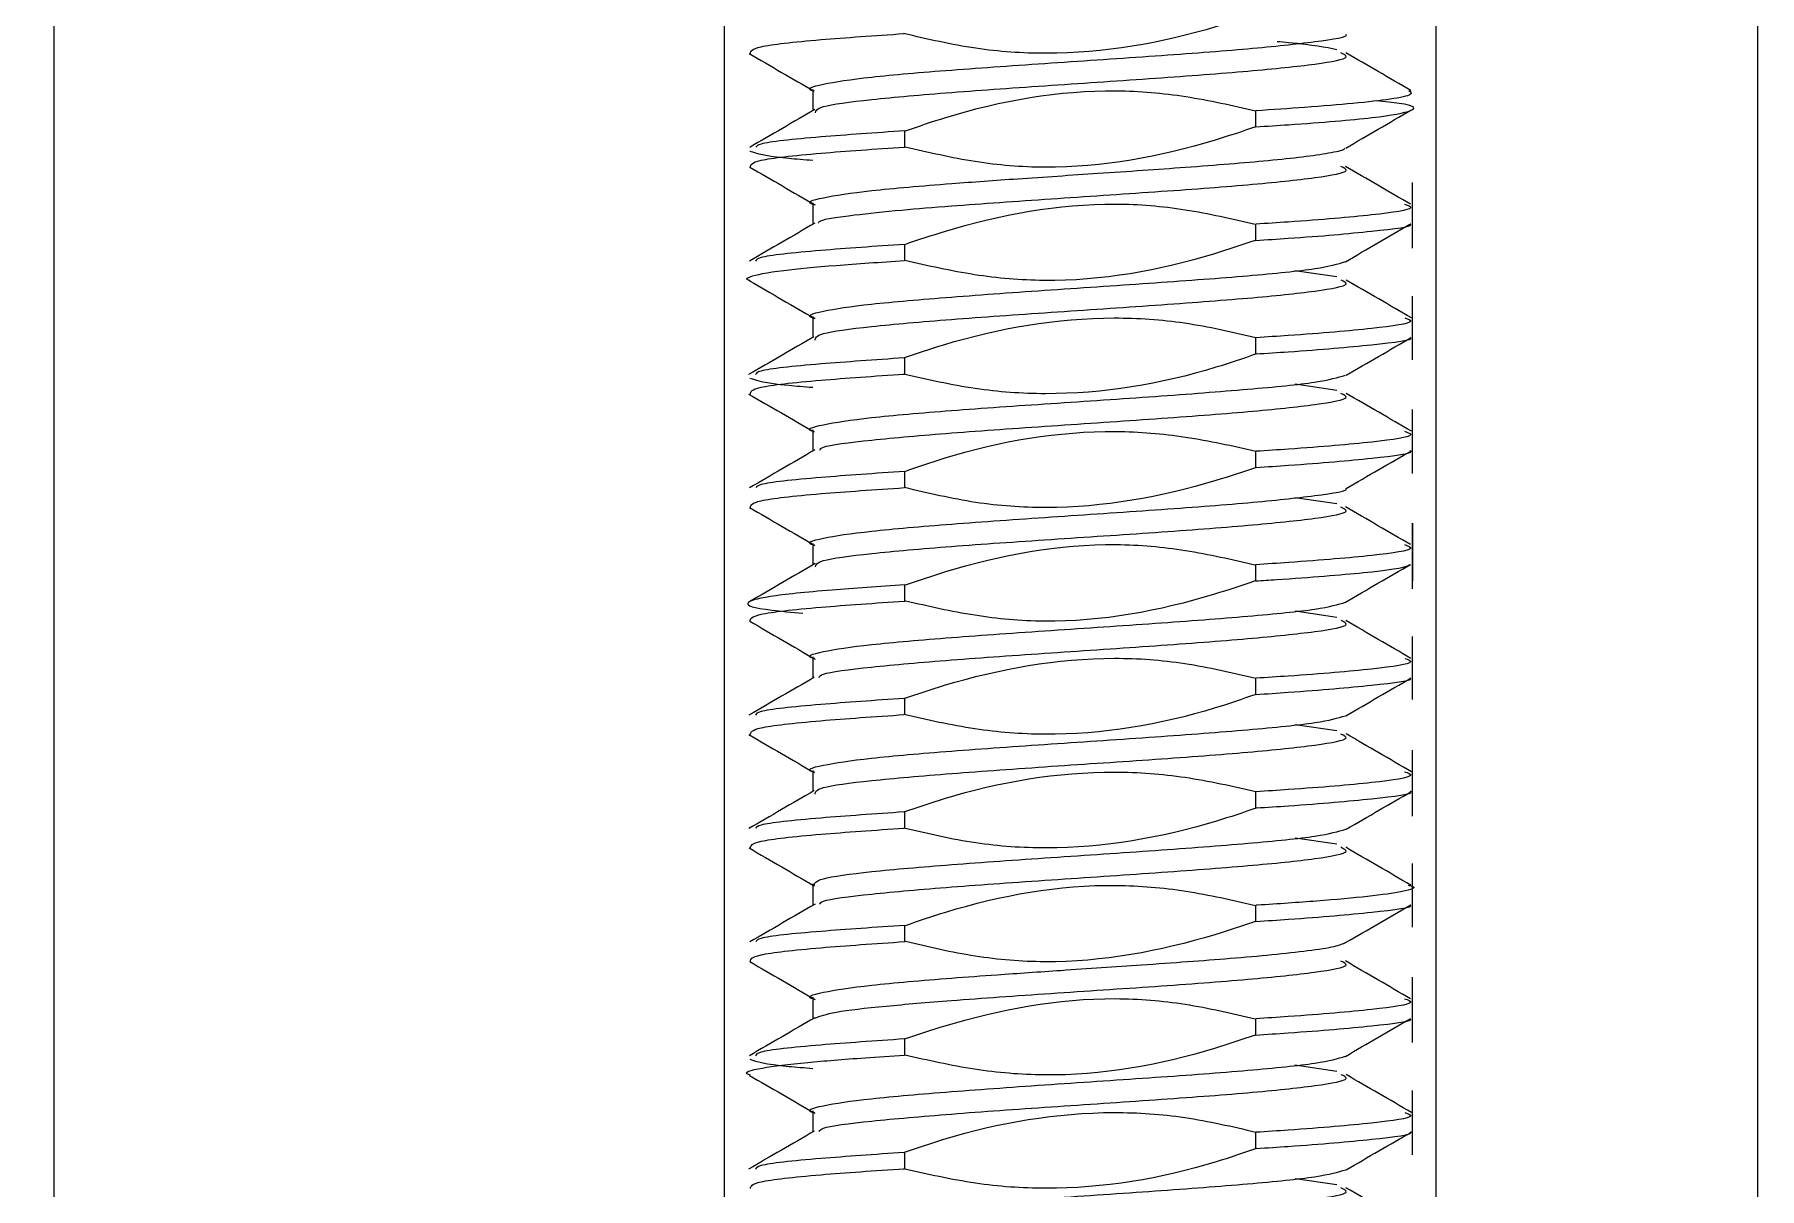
# Model space of a CAD drawing. Header units: millimetres. Extents: x 2 to 1187, y 2 to 839.
# Drawn here: x 188.447 to 190.346, y 438.604 to 439.875 of the extents above; entities that cross this region are included whole.
import ezdxf

# ---------------------------------------------------------------- set-up
doc = ezdxf.new("R2010")
doc.units = ezdxf.units.MM

msp = doc.modelspace()

# ---------------------------------------------------------------- linework, layer by layer
at = {"color": 7, "linetype": 'Continuous', "lineweight": 25}
for p, q in [((188.4678, 440.6266), (188.4678, 435.3766)), ((189.206, 440.6203), (189.206, 435.3766)), ((189.9898, 435.3766), (189.9898, 440.6203)), ((190.3436, 440.6266), (190.3436, 435.3766)), ((189.3035, 439.8147), (189.3035, 439.7911)), ((189.7914, 439.7734), (189.7914, 439.7911)), ((189.4044, 439.769), (189.4044, 439.7511)), ((189.9638, 439.6397), (189.9638, 439.7121)), ((189.3035, 439.6897), (189.3035, 439.666)), ((189.7914, 439.6483), (189.7914, 439.6662)), ((189.4044, 439.644), (189.4044, 439.6262)), ((189.8806, 439.6082), (189.8343, 439.615)), ((189.9638, 439.5168), (189.9638, 439.5871)), ((189.3035, 439.5647), (189.3035, 439.5414)), ((189.7914, 439.5233), (189.7914, 439.5412)), ((189.4044, 439.519), (189.4044, 439.5012)), ((189.8805, 439.4832), (189.8344, 439.49)), ((189.9638, 439.3917), (189.9638, 439.4621)), ((189.3035, 439.4397), (189.3035, 439.4163)), ((189.7914, 439.3983), (189.7914, 439.4161)), ((189.4044, 439.394), (189.4044, 439.3761)), ((189.8805, 439.3581), (189.8341, 439.3649)), ((189.9638, 439.2733), (189.9638, 439.3371)), ((189.9638, 439.3371), (189.9638, 439.2733)), ((189.9638, 439.2647), (189.9638, 439.3371)), ((189.3035, 439.3147), (189.3035, 439.2909)), ((189.7914, 439.2734), (189.7914, 439.2912)), ((189.4044, 439.269), (189.4044, 439.2511)), ((189.8806, 439.2332), (189.8345, 439.24)), ((189.9638, 439.1427), (189.9638, 439.2121)), ((189.3035, 439.1899), (189.3035, 439.1662)), ((189.7914, 439.1483), (189.7914, 439.1662)), ((189.4044, 439.144), (189.4044, 439.1262)), ((189.8805, 439.1082), (189.8345, 439.115)), ((189.9638, 439.0143), (189.9638, 439.0871)), ((189.3035, 439.0647), (189.3035, 439.0415)), ((189.7914, 439.0233), (189.7914, 439.0412)), ((189.4044, 439.019), (189.4044, 439.0011)), ((189.8805, 438.9833), (189.8345, 438.99)), ((189.9638, 438.8922), (189.9638, 438.9621)), ((189.3035, 438.9397), (189.3035, 438.916)), ((189.7914, 438.8984), (189.7914, 438.9161)), ((189.9615, 438.9165), (189.9619, 438.9167)), ((189.4044, 438.894), (189.4044, 438.8761)), ((189.9638, 438.7651), (189.9638, 438.8371)), ((189.3035, 438.8148), (189.3035, 438.791)), ((189.7914, 438.7733), (189.7914, 438.7912)), ((189.4044, 438.769), (189.4044, 438.7512)), ((189.8806, 438.7332), (189.8343, 438.74)), ((189.9638, 438.6414), (189.9638, 438.7121)), ((189.3035, 438.6897), (189.3035, 438.6665)), ((189.7914, 438.6483), (189.7914, 438.6662)), ((189.4044, 438.644), (189.4044, 438.6262)), ((189.8805, 438.6082), (189.8345, 438.615))]:
    msp.add_line(p, q, dxfattribs=at)
at = {"color": 7, "linetype": 'Continuous', "lineweight": 18}
msp.add_circle((179.0979, 455.6266), 42.7508, dxfattribs=at)
at = {"color": 7, "linetype": 'Continuous', "lineweight": 25}
msp.add_arc((179.0979, 455.6266), 56.25, 154.83497, 352.33774, dxfattribs=at)
for points, knots in [([(189.7926, 439.8984), (189.7777, 439.8934), (189.703, 439.868), (189.5977, 439.85), (189.4814, 439.858), (189.4299, 439.87), (189.4035, 439.8761)], [0, 0, 0, 0, 0.118954, 0.599022, 0.79519, 1, 1, 1, 1]), ([(189.2349, 439.8543), (189.2353, 439.8567), (189.2363, 439.8618), (189.3016, 439.8691), (189.3717, 439.8739), (189.4041, 439.8761)], [0, 0, 0, 0, 0.33721, 0.694369, 1, 1, 1, 1]), ([(189.3052, 439.8126), (189.3052, 439.8126), (189.2937, 439.8152), (189.3113, 439.8204), (189.3615, 439.8282), (189.453, 439.836), (189.5652, 439.8438), (189.6823, 439.8516), (189.788, 439.8595), (189.8593, 439.8673), (189.8939, 439.8725), (189.8906, 439.8751), (189.8906, 439.8751)], [0, 0, 0, 0, 0.0000349, 0.1249947, 0.2499546, 0.3749145, 0.4998744, 0.6248342, 0.7497941, 0.874754, 0.9997139, 1, 1, 1, 1]), ([(189.8805, 439.8583), (189.8678, 439.8609), (189.8534, 439.8638), (189.8189, 439.8668), (189.8146, 439.8672)], [0, 0, 0, 0, 0.874399, 1, 1, 1, 1]), ([(189.2333, 439.8543), (189.2453, 439.8473), (189.2692, 439.8334), (189.2932, 439.8195), (189.3052, 439.8126)], [0, 0, 0, 0, 0.500254, 1, 1, 1, 1]), ([(189.3065, 439.7888), (189.3068, 439.7911), (189.3077, 439.796), (189.3632, 439.8035), (189.4527, 439.8113), (189.5654, 439.8192), (189.6827, 439.827), (189.7876, 439.8348), (189.8617, 439.8426), (189.8972, 439.8493), (189.8881, 439.8534), (189.8848, 439.8549)], [0, 0, 0, 0, 0.10335, 0.221723, 0.340097, 0.45846, 0.576822, 0.695185, 0.813546, 0.931907, 1, 1, 1, 1]), ([(189.962, 439.8133), (189.9501, 439.8203), (189.9261, 439.8342), (189.9022, 439.8481), (189.8903, 439.855)], [0, 0, 0, 0, 0.5001656, 1, 1, 1, 1]), ([(189.4054, 439.769), (189.4202, 439.7741), (189.4949, 439.7996), (189.6001, 439.8183), (189.7151, 439.8084), (189.7655, 439.7969), (189.7909, 439.7911)], [0, 0, 0, 0, 0.1199953, 0.604701, 0.8003721, 1, 1, 1, 1]), ([(189.9597, 439.8133), (189.9616, 439.8119), (189.9658, 439.8087), (189.9428, 439.804), (189.902, 439.7993), (189.8503, 439.795), (189.8097, 439.7923), (189.7913, 439.7911)], [0, 0, 0, 0, 0.194868, 0.422979, 0.636227, 0.834597, 1, 1, 1, 1]), ([(189.3059, 439.7925), (189.294, 439.7856), (189.2701, 439.7717), (189.2462, 439.7578), (189.2342, 439.7508)], [0, 0, 0, 0, 0.499799, 1, 1, 1, 1]), ([(189.7913, 439.7734), (189.8035, 439.7742), (189.8551, 439.7775), (189.9277, 439.7836), (189.9691, 439.7914), (189.9664, 439.7976), (189.933, 439.8012), (189.9238, 439.8022)], [0, 0, 0, 0, 0.083712, 0.354673, 0.625632, 0.896591, 1, 1, 1, 1]), ([(189.8902, 439.75), (189.9022, 439.757), (189.9261, 439.7709), (189.95, 439.7848), (189.962, 439.7917)], [0, 0, 0, 0, 0.4997297, 1, 1, 1, 1]), ([(189.4047, 439.769), (189.3724, 439.7668), (189.3026, 439.7619), (189.2442, 439.7559), (189.2417, 439.7521), (189.2409, 439.7509)], [0, 0, 0, 0, 0.370085, 0.800578, 1, 1, 1, 1]), ([(189.7911, 439.7733), (189.7763, 439.7683), (189.7014, 439.7434), (189.5966, 439.7238), (189.4814, 439.7333), (189.4308, 439.7452), (189.4053, 439.7512)], [0, 0, 0, 0, 0.1198837, 0.6034921, 0.7994835, 1, 1, 1, 1]), ([(189.2342, 439.7467), (189.2421, 439.7441), (189.2524, 439.7408), (189.2942, 439.7374), (189.3036, 439.7366)], [0, 0, 0, 0, 0.774779, 1, 1, 1, 1]), ([(189.2346, 439.7291), (189.2351, 439.7316), (189.236, 439.7367), (189.3017, 439.7441), (189.3721, 439.7489), (189.4047, 439.7512)], [0, 0, 0, 0, 0.341021, 0.695427, 1, 1, 1, 1]), ([(189.3056, 439.6875), (189.3054, 439.6875), (189.2937, 439.6902), (189.3113, 439.6954), (189.3616, 439.7032), (189.4435, 439.7102), (189.5317, 439.7165), (189.6213, 439.7225), (189.7195, 439.7292), (189.7953, 439.7353), (189.8448, 439.7405), (189.873, 439.7447), (189.8884, 439.7479), (189.8891, 439.7497), (189.8893, 439.7501)], [0, 0, 0, 0, 0.001468, 0.125966, 0.250463, 0.374961, 0.459323, 0.555188, 0.662524, 0.781297, 0.84528, 0.912153, 0.981913, 1, 1, 1, 1]), ([(189.2342, 439.7291), (189.2462, 439.7222), (189.2701, 439.7083), (189.294, 439.6944), (189.306, 439.6874)], [0, 0, 0, 0, 0.50025, 1, 1, 1, 1]), ([(189.3098, 439.6672), (189.31, 439.6681), (189.3106, 439.6712), (189.3444, 439.676), (189.3959, 439.6815), (189.4682, 439.6874), (189.565, 439.6941), (189.6823, 439.7019), (189.7873, 439.7097), (189.8615, 439.7175), (189.897, 439.7242), (189.8882, 439.7283), (189.885, 439.7297)], [0, 0, 0, 0, 0.044061, 0.146509, 0.234071, 0.306698, 0.431379, 0.55607, 0.680761, 0.805453, 0.930145, 1, 1, 1, 1]), ([(189.9615, 439.6882), (189.9496, 439.6951), (189.9257, 439.709), (189.9018, 439.7229), (189.8898, 439.7299)], [0, 0, 0, 0, 0.500247, 1, 1, 1, 1]), ([(189.4048, 439.644), (189.4196, 439.649), (189.4944, 439.6739), (189.5993, 439.6935), (189.7144, 439.684), (189.7649, 439.6721), (189.7905, 439.6661)], [0, 0, 0, 0, 0.1199241, 0.6037105, 0.7996458, 1, 1, 1, 1]), ([(189.9551, 439.6883), (189.9587, 439.6869), (189.9693, 439.683), (189.9251, 439.6764), (189.855, 439.6704), (189.8033, 439.667), (189.7911, 439.6662)], [0, 0, 0, 0, 0.184317, 0.537759, 0.891202, 1, 1, 1, 1]), ([(189.3056, 439.6673), (189.2937, 439.6603), (189.2698, 439.6464), (189.2458, 439.6325), (189.2338, 439.6256)], [0, 0, 0, 0, 0.49973, 1, 1, 1, 1]), ([(189.791, 439.6483), (189.8033, 439.6491), (189.8551, 439.6524), (189.9226, 439.6585), (189.9659, 439.6637), (189.9614, 439.6664), (189.9613, 439.6664)], [0, 0, 0, 0, 0.132139, 0.56135, 0.990562, 1, 1, 1, 1]), ([(189.8898, 439.6248), (189.9018, 439.6318), (189.9255, 439.6455), (189.9492, 439.6593), (189.9609, 439.6661)], [0, 0, 0, 0, 0.504156, 1, 1, 1, 1]), ([(189.4045, 439.644), (189.3722, 439.6418), (189.3023, 439.6369), (189.2436, 439.6307), (189.2413, 439.6269), (189.2405, 439.6256)], [0, 0, 0, 0, 0.365616, 0.790142, 1, 1, 1, 1]), ([(189.7904, 439.6483), (189.7755, 439.6432), (189.7008, 439.6178), (189.5957, 439.599), (189.4807, 439.6089), (189.4304, 439.6204), (189.4049, 439.6262)], [0, 0, 0, 0, 0.120029, 0.60484, 0.800501, 1, 1, 1, 1]), ([(189.2347, 439.6039), (189.2343, 439.604), (189.2287, 439.6055), (189.234, 439.6093), (189.2618, 439.6149), (189.3247, 439.6208), (189.3783, 439.6244), (189.4046, 439.6262)], [0, 0, 0, 0, 0.0146, 0.198751, 0.514193, 0.761346, 1, 1, 1, 1]), ([(189.3061, 439.5623), (189.3058, 439.5624), (189.2938, 439.5651), (189.3111, 439.5704), (189.3614, 439.5782), (189.4528, 439.586), (189.5649, 439.5939), (189.6826, 439.6017), (189.7865, 439.6095), (189.8644, 439.6173), (189.8815, 439.6224), (189.8899, 439.625)], [0, 0, 0, 0, 0.003081, 0.127981, 0.252883, 0.377785, 0.5027, 0.627615, 0.752529, 0.877442, 1, 1, 1, 1]), ([(189.234, 439.6039), (189.2459, 439.5969), (189.2699, 439.5831), (189.2938, 439.5691), (189.3057, 439.5622)], [0, 0, 0, 0, 0.5001753, 1, 1, 1, 1]), ([(189.306, 439.5385), (189.3063, 439.5409), (189.307, 439.5459), (189.363, 439.5535), (189.4525, 439.5613), (189.5651, 439.5692), (189.6824, 439.577), (189.7874, 439.5848), (189.8614, 439.5926), (189.8968, 439.5992), (189.8882, 439.6032), (189.8852, 439.6046)], [0, 0, 0, 0, 0.1086174, 0.2269109, 0.3452044, 0.4634979, 0.5817914, 0.7000849, 0.8183784, 0.9366719, 1, 1, 1, 1]), ([(189.9625, 439.563), (189.9505, 439.57), (189.9265, 439.5839), (189.9026, 439.5978), (189.8906, 439.6047)], [0, 0, 0, 0, 0.5002591, 1, 1, 1, 1]), ([(189.4032, 439.5189), (189.4181, 439.5239), (189.4928, 439.5492), (189.598, 439.5673), (189.7141, 439.5594), (189.7654, 439.5475), (189.7914, 439.5414)], [0, 0, 0, 0, 0.119205, 0.600257, 0.79685, 1, 1, 1, 1]), ([(189.9554, 439.5631), (189.9588, 439.5618), (189.9691, 439.5579), (189.925, 439.5513), (189.855, 439.5453), (189.8035, 439.542), (189.7914, 439.5412)], [0, 0, 0, 0, 0.178476, 0.53492, 0.891364, 1, 1, 1, 1]), ([(189.3048, 439.5422), (189.2928, 439.5353), (189.2688, 439.5214), (189.2449, 439.5075), (189.2329, 439.5005)], [0, 0, 0, 0, 0.499787, 1, 1, 1, 1]), ([(189.7916, 439.5234), (189.8036, 439.5241), (189.8552, 439.5275), (189.9226, 439.5335), (189.9658, 439.5388), (189.9614, 439.5414), (189.9614, 439.5415)], [0, 0, 0, 0, 0.130471, 0.561155, 0.991839, 1, 1, 1, 1]), ([(189.8906, 439.4998), (189.9025, 439.5068), (189.9265, 439.5206), (189.9504, 439.5345), (189.9624, 439.5415)], [0, 0, 0, 0, 0.499837, 1, 1, 1, 1]), ([(189.404, 439.519), (189.3719, 439.5167), (189.3023, 439.5119), (189.2436, 439.5058), (189.2412, 439.5019), (189.2404, 439.5006)], [0, 0, 0, 0, 0.363418, 0.788118, 1, 1, 1, 1]), ([(189.792, 439.5234), (189.7772, 439.5183), (189.7025, 439.4926), (189.5971, 439.475), (189.481, 439.4834), (189.4295, 439.4951), (189.4032, 439.5011)], [0, 0, 0, 0, 0.119038, 0.599877, 0.795548, 1, 1, 1, 1]), ([(189.2348, 439.4792), (189.2352, 439.4817), (189.2361, 439.4868), (189.3014, 439.4941), (189.3716, 439.4989), (189.404, 439.5011)], [0, 0, 0, 0, 0.338503, 0.694913, 1, 1, 1, 1]), ([(189.3052, 439.4376), (189.3052, 439.4376), (189.2937, 439.4402), (189.3113, 439.4454), (189.3614, 439.4532), (189.4529, 439.461), (189.5649, 439.4688), (189.6826, 439.4766), (189.7864, 439.4845), (189.8644, 439.4922), (189.8815, 439.4974), (189.89, 439.5)], [0, 0, 0, 0, 0.000181, 0.12542, 0.250659, 0.375899, 0.501138, 0.626377, 0.751616, 0.876856, 1, 1, 1, 1]), ([(189.2342, 439.4967), (189.2421, 439.4941), (189.2524, 439.4907), (189.2941, 439.4873), (189.3034, 439.4866)], [0, 0, 0, 0, 0.776581, 1, 1, 1, 1]), ([(189.3111, 439.4174), (189.3117, 439.4185), (189.3138, 439.4222), (189.3642, 439.4285), (189.4524, 439.4363), (189.5655, 439.4442), (189.6826, 439.452), (189.7876, 439.4598), (189.8616, 439.4676), (189.8971, 439.4743), (189.8881, 439.4784), (189.8849, 439.4798)], [0, 0, 0, 0, 0.0523431, 0.1775894, 0.3028356, 0.4280819, 0.5533282, 0.6785745, 0.8038207, 0.929067, 1, 1, 1, 1]), ([(189.9625, 439.4383), (189.9505, 439.4452), (189.9266, 439.4591), (189.9026, 439.473), (189.8907, 439.4799)], [0, 0, 0, 0, 0.5001579, 1, 1, 1, 1]), ([(189.2329, 439.4792), (189.2449, 439.4723), (189.2689, 439.4584), (189.2929, 439.4445), (189.3049, 439.4375)], [0, 0, 0, 0, 0.500211, 1, 1, 1, 1]), ([(189.4047, 439.394), (189.4195, 439.3991), (189.4942, 439.4248), (189.5996, 439.4428), (189.7149, 439.4335), (189.7657, 439.4221), (189.7914, 439.4163)], [0, 0, 0, 0, 0.119663, 0.603197, 0.798999, 1, 1, 1, 1]), ([(189.9549, 439.4383), (189.9587, 439.4369), (189.9694, 439.4329), (189.9253, 439.4263), (189.8552, 439.4203), (189.8036, 439.4169), (189.7914, 439.4161)], [0, 0, 0, 0, 0.187493, 0.539635, 0.891778, 1, 1, 1, 1]), ([(189.3056, 439.4176), (189.2937, 439.4106), (189.2698, 439.3967), (189.2458, 439.3828), (189.2339, 439.3759)], [0, 0, 0, 0, 0.499828, 1, 1, 1, 1]), ([(189.7917, 439.3983), (189.8037, 439.3991), (189.8554, 439.4025), (189.9231, 439.4085), (189.9661, 439.4139), (189.9612, 439.4166), (189.9609, 439.4168)], [0, 0, 0, 0, 0.129028, 0.551591, 0.974154, 1, 1, 1, 1]), ([(189.8906, 439.3751), (189.9026, 439.3821), (189.9266, 439.396), (189.9506, 439.4099), (189.9626, 439.4168)], [0, 0, 0, 0, 0.499739, 1, 1, 1, 1]), ([(189.4045, 439.394), (189.3723, 439.3917), (189.3026, 439.3869), (189.2444, 439.3809), (189.2418, 439.3771), (189.241, 439.3759)], [0, 0, 0, 0, 0.370915, 0.803102, 1, 1, 1, 1]), ([(189.792, 439.3983), (189.7772, 439.3934), (189.7024, 439.3684), (189.5974, 439.3495), (189.4816, 439.3579), (189.4305, 439.37), (189.4045, 439.3761)], [0, 0, 0, 0, 0.11939, 0.600979, 0.797283, 1, 1, 1, 1]), ([(189.2348, 439.3543), (189.2353, 439.3567), (189.2363, 439.3618), (189.3017, 439.3691), (189.372, 439.3739), (189.4044, 439.3761)], [0, 0, 0, 0, 0.337372, 0.694057, 1, 1, 1, 1]), ([(189.3054, 439.3125), (189.3053, 439.3126), (189.2937, 439.3152), (189.3113, 439.3204), (189.3616, 439.3282), (189.4531, 439.336), (189.5653, 439.3438), (189.6825, 439.3516), (189.7881, 439.3595), (189.8594, 439.3673), (189.894, 439.3725), (189.8906, 439.3751), (189.8906, 439.3751)], [0, 0, 0, 0, 0.0007246, 0.1256037, 0.2504828, 0.3753619, 0.5002409, 0.62512, 0.7499991, 0.8748781, 0.9997572, 1, 1, 1, 1]), ([(189.2338, 439.3542), (189.2458, 439.3473), (189.2697, 439.3334), (189.2937, 439.3195), (189.3056, 439.3125)], [0, 0, 0, 0, 0.500273, 1, 1, 1, 1]), ([(189.3065, 439.2888), (189.3068, 439.2911), (189.3076, 439.296), (189.3631, 439.3035), (189.4525, 439.3114), (189.5652, 439.3191), (189.6825, 439.3268), (189.7875, 439.3346), (189.8616, 439.3424), (189.8972, 439.3491), (189.8881, 439.3532), (189.8848, 439.3547)], [0, 0, 0, 0, 0.103617, 0.221935, 0.340253, 0.458546, 0.576864, 0.695185, 0.813507, 0.931831, 1, 1, 1, 1]), ([(189.9615, 439.3133), (189.9496, 439.3203), (189.9257, 439.3342), (189.9018, 439.3481), (189.8898, 439.355)], [0, 0, 0, 0, 0.500208, 1, 1, 1, 1]), ([(189.4054, 439.269), (189.4203, 439.274), (189.495, 439.2992), (189.5999, 439.3187), (189.7147, 439.3086), (189.765, 439.297), (189.7903, 439.2911)], [0, 0, 0, 0, 0.120172, 0.605215, 0.800741, 1, 1, 1, 1]), ([(189.9549, 439.3134), (189.9587, 439.312), (189.9695, 439.308), (189.9253, 439.3014), (189.8551, 439.2954), (189.8033, 439.292), (189.791, 439.2912)], [0, 0, 0, 0, 0.188609, 0.539888, 0.891167, 1, 1, 1, 1]), ([(189.306, 439.2924), (189.294, 439.2854), (189.2701, 439.2715), (189.2462, 439.2576), (189.2342, 439.2507)], [0, 0, 0, 0, 0.49975, 1, 1, 1, 1]), ([(189.791, 439.2733), (189.7987, 439.2738), (189.846, 439.2769), (189.9168, 439.2826), (189.9583, 439.2882), (189.9603, 439.2912), (189.9606, 439.2916)], [0, 0, 0, 0, 0.082298, 0.505464, 0.935149, 1, 1, 1, 1]), ([(189.8898, 439.2499), (189.9018, 439.2569), (189.9257, 439.2708), (189.9496, 439.2847), (189.9616, 439.2916)], [0, 0, 0, 0, 0.4997523, 1, 1, 1, 1]), ([(189.7904, 439.2733), (189.7755, 439.2683), (189.7007, 439.2431), (189.5959, 439.2236), (189.481, 439.2338), (189.4308, 439.2454), (189.4055, 439.2512)], [0, 0, 0, 0, 0.120176, 0.605255, 0.80078, 1, 1, 1, 1]), ([(189.4047, 439.269), (189.3766, 439.2671), (189.3137, 439.2628), (189.2486, 439.2561), (189.2248, 439.2487), (189.2401, 439.2426), (189.2803, 439.2389), (189.2925, 439.2378)], [0, 0, 0, 0, 0.183338, 0.410677, 0.647229, 0.892981, 1, 1, 1, 1]), ([(189.2344, 439.2289), (189.2348, 439.2315), (189.2356, 439.2367), (189.3016, 439.2441), (189.3721, 439.2489), (189.4048, 439.2512)], [0, 0, 0, 0, 0.345042, 0.696817, 1, 1, 1, 1]), ([(189.3059, 439.1876), (189.3057, 439.1877), (189.2938, 439.1903), (189.3112, 439.1955), (189.3614, 439.2033), (189.4228, 439.2084), (189.49, 439.2136), (189.5653, 439.2189), (189.6828, 439.2267), (189.7866, 439.2345), (189.8647, 439.2423), (189.8817, 439.2474), (189.8902, 439.25)], [0, 0, 0, 0, 0.00255, 0.127438, 0.252323, 0.377146, 0.377161, 0.502045, 0.626929, 0.751812, 0.876695, 1, 1, 1, 1]), ([(189.2343, 439.229), (189.2462, 439.222), (189.2701, 439.2081), (189.294, 439.1942), (189.306, 439.1873)], [0, 0, 0, 0, 0.500205, 1, 1, 1, 1]), ([(189.3105, 439.1671), (189.3111, 439.1683), (189.313, 439.1721), (189.3638, 439.1785), (189.4522, 439.1863), (189.5651, 439.1942), (189.6823, 439.202), (189.7873, 439.2098), (189.8614, 439.2176), (189.8969, 439.2242), (189.8882, 439.2282), (189.8852, 439.2296)], [0, 0, 0, 0, 0.0583908, 0.1832803, 0.3081697, 0.4330591, 0.5579486, 0.682838, 0.8077274, 0.9326169, 1, 1, 1, 1]), ([(189.962, 439.188), (189.95, 439.195), (189.9261, 439.2089), (189.9022, 439.2228), (189.8902, 439.2298)], [0, 0, 0, 0, 0.500273, 1, 1, 1, 1]), ([(189.4037, 439.144), (189.4186, 439.1489), (189.4934, 439.1739), (189.5983, 439.1928), (189.7142, 439.1844), (189.7653, 439.1723), (189.7913, 439.1662)], [0, 0, 0, 0, 0.11936, 0.60083, 0.797143, 1, 1, 1, 1]), ([(189.9553, 439.1881), (189.9588, 439.1868), (189.9691, 439.1829), (189.925, 439.1763), (189.855, 439.1703), (189.8034, 439.167), (189.7914, 439.1662)], [0, 0, 0, 0, 0.179128, 0.53529, 0.891453, 1, 1, 1, 1]), ([(189.3051, 439.1672), (189.2932, 439.1603), (189.2692, 439.1464), (189.2452, 439.1325), (189.2332, 439.1255)], [0, 0, 0, 0, 0.4997458, 1, 1, 1, 1]), ([(189.7913, 439.1483), (189.8034, 439.1491), (189.8552, 439.1525), (189.9225, 439.1585), (189.9658, 439.1638), (189.9615, 439.1664), (189.9614, 439.1664)], [0, 0, 0, 0, 0.131585, 0.562509, 0.993432, 1, 1, 1, 1]), ([(189.8902, 439.1248), (189.9022, 439.1317), (189.9261, 439.1456), (189.95, 439.1595), (189.962, 439.1665)], [0, 0, 0, 0, 0.499835, 1, 1, 1, 1]), ([(189.4041, 439.144), (189.3719, 439.1417), (189.3022, 439.1369), (189.2435, 439.1308), (189.2412, 439.1269), (189.2404, 439.1256)], [0, 0, 0, 0, 0.363606, 0.78741, 1, 1, 1, 1]), ([(189.7911, 439.1483), (189.7763, 439.1432), (189.7016, 439.1175), (189.5963, 439.0996), (189.4807, 439.1088), (189.4298, 439.1203), (189.4039, 439.1261)], [0, 0, 0, 0, 0.119498, 0.602364, 0.797941, 1, 1, 1, 1]), ([(189.2347, 439.1041), (189.2351, 439.1066), (189.2359, 439.1117), (189.3014, 439.1191), (189.3717, 439.1239), (189.4042, 439.1262)], [0, 0, 0, 0, 0.340786, 0.695474, 1, 1, 1, 1]), ([(189.3054, 439.0625), (189.3053, 439.0626), (189.2937, 439.0652), (189.3112, 439.0704), (189.3614, 439.0782), (189.4528, 439.086), (189.5649, 439.0938), (189.6826, 439.1016), (189.7864, 439.1095), (189.8644, 439.1172), (189.8814, 439.1224), (189.8899, 439.1249)], [0, 0, 0, 0, 0.000711, 0.125934, 0.251157, 0.37638, 0.501603, 0.626826, 0.752049, 0.877272, 1, 1, 1, 1]), ([(189.2331, 439.1041), (189.245, 439.0972), (189.269, 439.0833), (189.2929, 439.0694), (189.3049, 439.0625)], [0, 0, 0, 0, 0.500151, 1, 1, 1, 1]), ([(189.3061, 439.0386), (189.3064, 439.041), (189.3072, 439.046), (189.3631, 439.0535), (189.4526, 439.0613), (189.5653, 439.0692), (189.6825, 439.077), (189.7875, 439.0848), (189.8615, 439.0926), (189.897, 439.0992), (189.8882, 439.1033), (189.885, 439.1047)], [0, 0, 0, 0, 0.107423, 0.225586, 0.343749, 0.461913, 0.580076, 0.698239, 0.816403, 0.934566, 1, 1, 1, 1]), ([(189.9627, 439.0632), (189.9507, 439.0701), (189.9267, 439.084), (189.9028, 439.0979), (189.8908, 439.1049)], [0, 0, 0, 0, 0.500197, 1, 1, 1, 1]), ([(189.4038, 439.0189), (189.4187, 439.024), (189.4933, 439.0497), (189.5987, 439.0674), (189.7144, 439.0589), (189.7655, 439.0474), (189.7914, 439.0415)], [0, 0, 0, 0, 0.1194008, 0.6017254, 0.7979372, 1, 1, 1, 1]), ([(189.9551, 439.0632), (189.9587, 439.0619), (189.9693, 439.0579), (189.9252, 439.0513), (189.8551, 439.0453), (189.8035, 439.0419), (189.7914, 439.0412)], [0, 0, 0, 0, 0.184323, 0.538016, 0.891708, 1, 1, 1, 1]), ([(189.305, 439.0424), (189.293, 439.0354), (189.2691, 439.0215), (189.2451, 439.0076), (189.2332, 439.0007)], [0, 0, 0, 0, 0.499851, 1, 1, 1, 1]), ([(189.7918, 439.0234), (189.8038, 439.0241), (189.8554, 439.0275), (189.9228, 439.0335), (189.966, 439.0388), (189.9613, 439.0415), (189.9611, 439.0416)], [0, 0, 0, 0, 0.1291348, 0.5559126, 0.9826905, 1, 1, 1, 1]), ([(189.8908, 439), (189.9028, 439.0069), (189.9267, 439.0208), (189.9507, 439.0347), (189.9627, 439.0416)], [0, 0, 0, 0, 0.4997937, 1, 1, 1, 1]), ([(189.4042, 439.019), (189.3721, 439.0167), (189.3024, 439.0119), (189.244, 439.0058), (189.2415, 439.002), (189.2407, 439.0007)], [0, 0, 0, 0, 0.366829, 0.795272, 1, 1, 1, 1]), ([(189.7926, 439.0234), (189.7777, 439.0184), (189.7029, 438.9931), (189.5978, 438.975), (189.4815, 438.9829), (189.43, 438.995), (189.4037, 439.0011)], [0, 0, 0, 0, 0.118985, 0.599129, 0.795356, 1, 1, 1, 1]), ([(189.2349, 438.9793), (189.2354, 438.9817), (189.2364, 438.9868), (189.3016, 438.9941), (189.3717, 438.9989), (189.4041, 439.0011)], [0, 0, 0, 0, 0.336435, 0.693978, 1, 1, 1, 1]), ([(189.3052, 438.9376), (189.3054, 438.9402), (189.3059, 438.9454), (189.363, 438.9532), (189.4526, 438.961), (189.5652, 438.9688), (189.6827, 438.9766), (189.7866, 438.9845), (189.8647, 438.9923), (189.8819, 438.9975), (189.8904, 439)], [0, 0, 0, 0, 0.1248426, 0.2499673, 0.3750919, 0.5002165, 0.6253411, 0.7504657, 0.8755904, 1, 1, 1, 1]), ([(189.2333, 438.9793), (189.2453, 438.9723), (189.2693, 438.9585), (189.2932, 438.9445), (189.3052, 438.9376)], [0, 0, 0, 0, 0.500258, 1, 1, 1, 1]), ([(189.311, 438.9174), (189.3116, 438.9185), (189.3137, 438.9222), (189.3641, 438.9285), (189.4524, 438.9363), (189.5655, 438.9442), (189.6826, 438.952), (189.7876, 438.9598), (189.8617, 438.9676), (189.8972, 438.9744), (189.8881, 438.9785), (189.8847, 438.98)], [0, 0, 0, 0, 0.05305, 0.178014, 0.302979, 0.427929, 0.552878, 0.677826, 0.802774, 0.927722, 1, 1, 1, 1]), ([(189.9619, 438.9383), (189.9499, 438.9453), (189.926, 438.9592), (189.9021, 438.9731), (189.8902, 438.98)], [0, 0, 0, 0, 0.500168, 1, 1, 1, 1]), ([(189.4054, 438.894), (189.4203, 438.8991), (189.495, 438.9245), (189.6001, 438.9433), (189.715, 438.9334), (189.7654, 438.9219), (189.7908, 438.9161)], [0, 0, 0, 0, 0.1200479, 0.60492, 0.8005728, 1, 1, 1, 1]), ([(189.959, 438.9384), (189.9606, 438.938), (189.9704, 438.9356), (189.956, 438.9314), (189.9195, 438.926), (189.8625, 438.9209), (189.8159, 438.9177), (189.7917, 438.9162), (189.7912, 438.9161)], [0, 0, 0, 0, 0.053105, 0.318629, 0.564274, 0.79001, 0.995808, 1, 1, 1, 1]), ([(189.306, 438.9175), (189.2941, 438.9106), (189.2702, 438.8966), (189.2462, 438.8828), (189.2343, 438.8758)], [0, 0, 0, 0, 0.499789, 1, 1, 1, 1]), ([(189.7913, 438.8984), (189.8035, 438.8992), (189.8554, 438.9025), (189.9231, 438.9086), (189.9661, 438.9139), (189.9612, 438.9167), (189.961, 438.9168)], [0, 0, 0, 0, 0.13085, 0.554228, 0.977606, 1, 1, 1, 1]), ([(189.8901, 438.875), (189.9021, 438.882), (189.9258, 438.8958), (189.9494, 438.9095), (189.9612, 438.9163)], [0, 0, 0, 0, 0.5052372, 1, 1, 1, 1]), ([(189.4047, 438.894), (189.3724, 438.8918), (189.3026, 438.8871), (189.2442, 438.8811), (189.2417, 438.8774), (189.2409, 438.8762)], [0, 0, 0, 0, 0.370206, 0.800525, 1, 1, 1, 1]), ([(189.791, 438.8983), (189.7761, 438.8933), (189.7013, 438.8684), (189.5965, 438.8488), (189.4813, 438.8584), (189.4309, 438.8702), (189.4054, 438.8762)], [0, 0, 0, 0, 0.119948, 0.603841, 0.799742, 1, 1, 1, 1]), ([(189.2346, 438.8541), (189.235, 438.8566), (189.2359, 438.8617), (189.3017, 438.8691), (189.3721, 438.8739), (189.4047, 438.8762)], [0, 0, 0, 0, 0.341469, 0.6955, 1, 1, 1, 1]), ([(189.3056, 438.8125), (189.3055, 438.8126), (189.2938, 438.8152), (189.3113, 438.8204), (189.3615, 438.8282), (189.4373, 438.8347), (189.5112, 438.8401), (189.5823, 438.8449), (189.6723, 438.851), (189.7521, 438.8567), (189.8114, 438.8619), (189.851, 438.8663), (189.8804, 438.8708), (189.887, 438.8738), (189.8902, 438.8753)], [0, 0, 0, 0, 0.001619, 0.125721, 0.249823, 0.373901, 0.432532, 0.509957, 0.606111, 0.720907, 0.785597, 0.854987, 0.929073, 1, 1, 1, 1]), ([(189.2342, 438.8541), (189.2462, 438.8472), (189.2701, 438.8333), (189.294, 438.8194), (189.306, 438.8124)], [0, 0, 0, 0, 0.5002444, 1, 1, 1, 1]), ([(189.3058, 438.7919), (189.3115, 438.7941), (189.3229, 438.7986), (189.3794, 438.805), (189.4601, 438.8119), (189.565, 438.8191), (189.6823, 438.8269), (189.7873, 438.8347), (189.8614, 438.8425), (189.897, 438.8492), (189.8882, 438.8533), (189.885, 438.8547)], [0, 0, 0, 0, 0.10557, 0.211249, 0.309482, 0.433686, 0.557938, 0.682192, 0.806445, 0.930699, 1, 1, 1, 1]), ([(189.9616, 438.8132), (189.9496, 438.8201), (189.9257, 438.834), (189.9018, 438.8479), (189.8898, 438.8549)], [0, 0, 0, 0, 0.500252, 1, 1, 1, 1]), ([(189.4046, 438.769), (189.4195, 438.774), (189.4943, 438.7989), (189.5991, 438.8184), (189.7144, 438.809), (189.765, 438.7971), (189.7905, 438.7911)], [0, 0, 0, 0, 0.119857, 0.603352, 0.799373, 1, 1, 1, 1]), ([(189.9551, 438.8133), (189.9587, 438.8119), (189.9693, 438.808), (189.9251, 438.8014), (189.855, 438.7954), (189.8033, 438.792), (189.7911, 438.7912)], [0, 0, 0, 0, 0.183702, 0.537513, 0.891324, 1, 1, 1, 1]), ([(189.3056, 438.7923), (189.2936, 438.7853), (189.2697, 438.7714), (189.2457, 438.7575), (189.2337, 438.7505)], [0, 0, 0, 0, 0.4997168, 1, 1, 1, 1]), ([(189.7911, 438.7733), (189.8033, 438.7741), (189.8551, 438.7774), (189.9226, 438.7835), (189.9658, 438.7887), (189.9615, 438.7914), (189.9614, 438.7914)], [0, 0, 0, 0, 0.132265, 0.562278, 0.992293, 1, 1, 1, 1]), ([(189.8898, 438.7498), (189.9018, 438.7567), (189.9255, 438.7705), (189.9492, 438.7843), (189.961, 438.7912)], [0, 0, 0, 0, 0.503437, 1, 1, 1, 1]), ([(189.4045, 438.769), (189.3721, 438.7668), (189.3022, 438.7619), (189.2435, 438.7557), (189.2412, 438.7518), (189.2404, 438.7505)], [0, 0, 0, 0, 0.365025, 0.788837, 1, 1, 1, 1]), ([(189.7904, 438.7733), (189.7756, 438.7682), (189.7009, 438.7427), (189.5957, 438.7241), (189.4807, 438.734), (189.4303, 438.7454), (189.4048, 438.7512)], [0, 0, 0, 0, 0.119973, 0.604604, 0.800278, 1, 1, 1, 1]), ([(189.2351, 438.729), (189.2343, 438.7292), (189.2256, 438.7319), (189.241, 438.7366), (189.2901, 438.7428), (189.3491, 438.7475), (189.3897, 438.7502), (189.4045, 438.7512)], [0, 0, 0, 0, 0.03378, 0.36005, 0.638153, 0.867883, 1, 1, 1, 1]), ([(189.2342, 438.7466), (189.2422, 438.744), (189.2525, 438.7406), (189.2942, 438.7373), (189.3035, 438.7366)], [0, 0, 0, 0, 0.777358, 1, 1, 1, 1]), ([(189.3059, 438.6874), (189.3057, 438.6874), (189.2938, 438.6901), (189.3111, 438.6954), (189.3614, 438.7032), (189.4528, 438.711), (189.5649, 438.7189), (189.6826, 438.7267), (189.7864, 438.7345), (189.8644, 438.7423), (189.8814, 438.7474), (189.8899, 438.75)], [0, 0, 0, 0, 0.00263, 0.127622, 0.252614, 0.377607, 0.502609, 0.62761, 0.752611, 0.877611, 1, 1, 1, 1]), ([(189.2338, 438.7289), (189.2458, 438.722), (189.2697, 438.7081), (189.2936, 438.6942), (189.3056, 438.6873)], [0, 0, 0, 0, 0.500169, 1, 1, 1, 1]), ([(189.3107, 438.6671), (189.3113, 438.6683), (189.3132, 438.6721), (189.364, 438.6785), (189.4523, 438.6863), (189.5652, 438.6942), (189.6824, 438.702), (189.7874, 438.7098), (189.8614, 438.7176), (189.8968, 438.7242), (189.8882, 438.7282), (189.8853, 438.7296)], [0, 0, 0, 0, 0.05723, 0.182406, 0.307582, 0.432757, 0.557933, 0.683109, 0.808284, 0.93346, 1, 1, 1, 1]), ([(189.9626, 438.688), (189.9506, 438.695), (189.9267, 438.7088), (189.9027, 438.7227), (189.8907, 438.7297)], [0, 0, 0, 0, 0.500257, 1, 1, 1, 1]), ([(189.4032, 438.6439), (189.4181, 438.649), (189.4928, 438.6743), (189.5981, 438.6923), (189.7141, 438.6844), (189.7654, 438.6725), (189.7914, 438.6664)], [0, 0, 0, 0, 0.1192141, 0.6003548, 0.7969404, 1, 1, 1, 1]), ([(189.9554, 438.688), (189.9588, 438.6867), (189.9691, 438.6828), (189.925, 438.6763), (189.8551, 438.6703), (189.8035, 438.667), (189.7914, 438.6662)], [0, 0, 0, 0, 0.177451, 0.5343173, 0.8911836, 1, 1, 1, 1]), ([(189.3049, 438.6673), (189.2929, 438.6603), (189.2689, 438.6464), (189.2449, 438.6326), (189.2329, 438.6256)], [0, 0, 0, 0, 0.4997972, 1, 1, 1, 1]), ([(189.7917, 438.6484), (189.8037, 438.6491), (189.8553, 438.6525), (189.9226, 438.6585), (189.9659, 438.6638), (189.9614, 438.6665), (189.9612, 438.6665)], [0, 0, 0, 0, 0.129877, 0.558958, 0.988038, 1, 1, 1, 1]), ([(189.8907, 438.6249), (189.9027, 438.6318), (189.9266, 438.6457), (189.9506, 438.6596), (189.9626, 438.6665)], [0, 0, 0, 0, 0.499839, 1, 1, 1, 1]), ([(189.404, 438.644), (189.3719, 438.6417), (189.3023, 438.6369), (189.2438, 438.6308), (189.2413, 438.6269), (189.2406, 438.6256)], [0, 0, 0, 0, 0.364739, 0.791048, 1, 1, 1, 1]), ([(189.7921, 438.6484), (189.7773, 438.6433), (189.7026, 438.6176), (189.5973, 438.6), (189.4811, 438.6083), (189.4296, 438.6201), (189.4032, 438.6261)], [0, 0, 0, 0, 0.1189924, 0.5995807, 0.7953153, 1, 1, 1, 1]), ([(189.2349, 438.6043), (189.2353, 438.6067), (189.2363, 438.6118), (189.3015, 438.6191), (189.3716, 438.6239), (189.404, 438.6261)], [0, 0, 0, 0, 0.337046, 0.694286, 1, 1, 1, 1]), ([(189.3052, 438.5626), (189.3054, 438.5652), (189.3059, 438.5704), (189.3629, 438.5782), (189.4525, 438.586), (189.5651, 438.5938), (189.6826, 438.6016), (189.7864, 438.6095), (189.8645, 438.6172), (189.8817, 438.6224), (189.8902, 438.625)], [0, 0, 0, 0, 0.125106, 0.250302, 0.375498, 0.500694, 0.625889, 0.751085, 0.876281, 1, 1, 1, 1]), ([(189.3111, 438.5424), (189.3117, 438.5435), (189.3139, 438.5472), (189.3642, 438.5535), (189.4525, 438.5613), (189.5655, 438.5692), (189.6827, 438.577), (189.7876, 438.5848), (189.8616, 438.5926), (189.8972, 438.5993), (189.8881, 438.6034), (189.8848, 438.6049)], [0, 0, 0, 0, 0.051717, 0.17693, 0.302144, 0.427343, 0.552541, 0.677739, 0.802936, 0.928133, 1, 1, 1, 1]), ([(189.9624, 438.5633), (189.9504, 438.5703), (189.9264, 438.5842), (189.9025, 438.5981), (189.8905, 438.605)], [0, 0, 0, 0, 0.500162, 1, 1, 1, 1])]:
    msp.add_open_spline(points, degree=3, knots=knots, dxfattribs=at)

doc.saveas('drawing.dxf')
